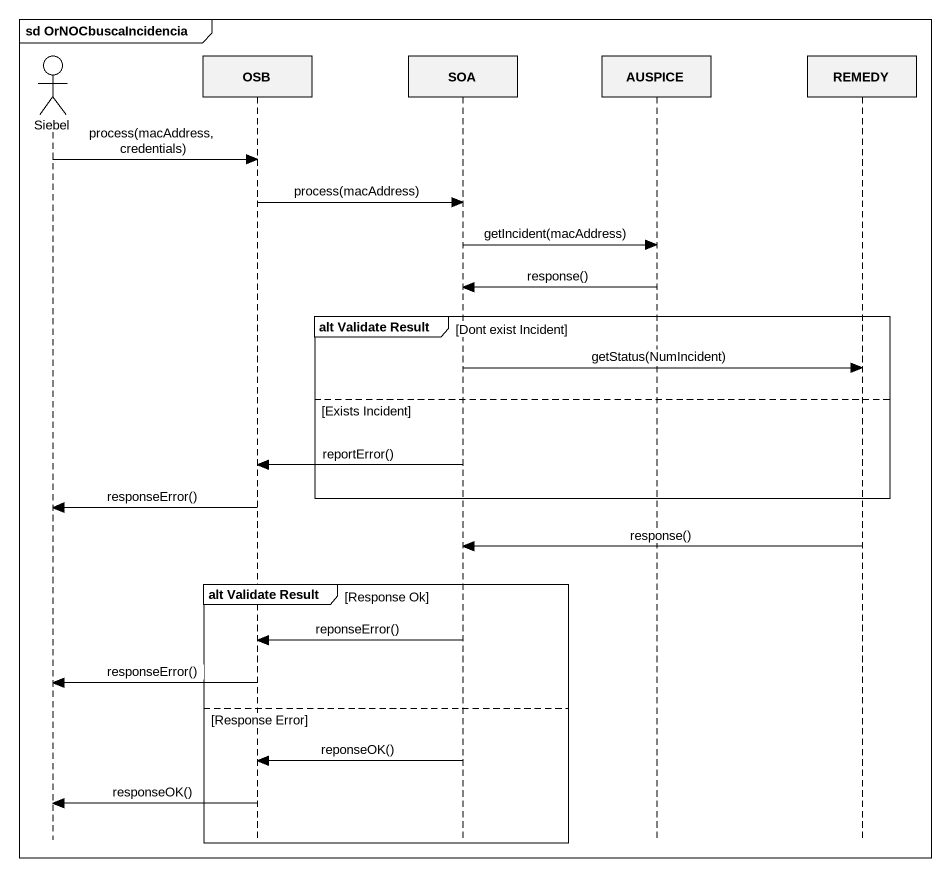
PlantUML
@startuml
mainframe sd OrNOCbuscaIncidencia
hide footbox
actor Siebel
participant OSB
participant SOA
participant AUSPICE
participant REMEDY

Siebel -> OSB : process(macAddress, credentials)
OSB -> SOA : process(macAddress)
SOA -> AUSPICE : getIncident(macAddress)
AUSPICE -> SOA : response()
group alt Validate Result [Dont exist Incident]
  SOA -> REMEDY : getStatus(NumIncident)
else Exists Incident
  SOA -> OSB : reportError()
end
OSB -> Siebel : responseError()
REMEDY -> SOA : response()
group alt Validate Result [Response Ok]
  SOA -> OSB : reponseError()
  OSB -> Siebel : responseError()
else Response Error
  SOA -> OSB : reponseOK()
  OSB -> Siebel : responseOK()
end
@enduml
